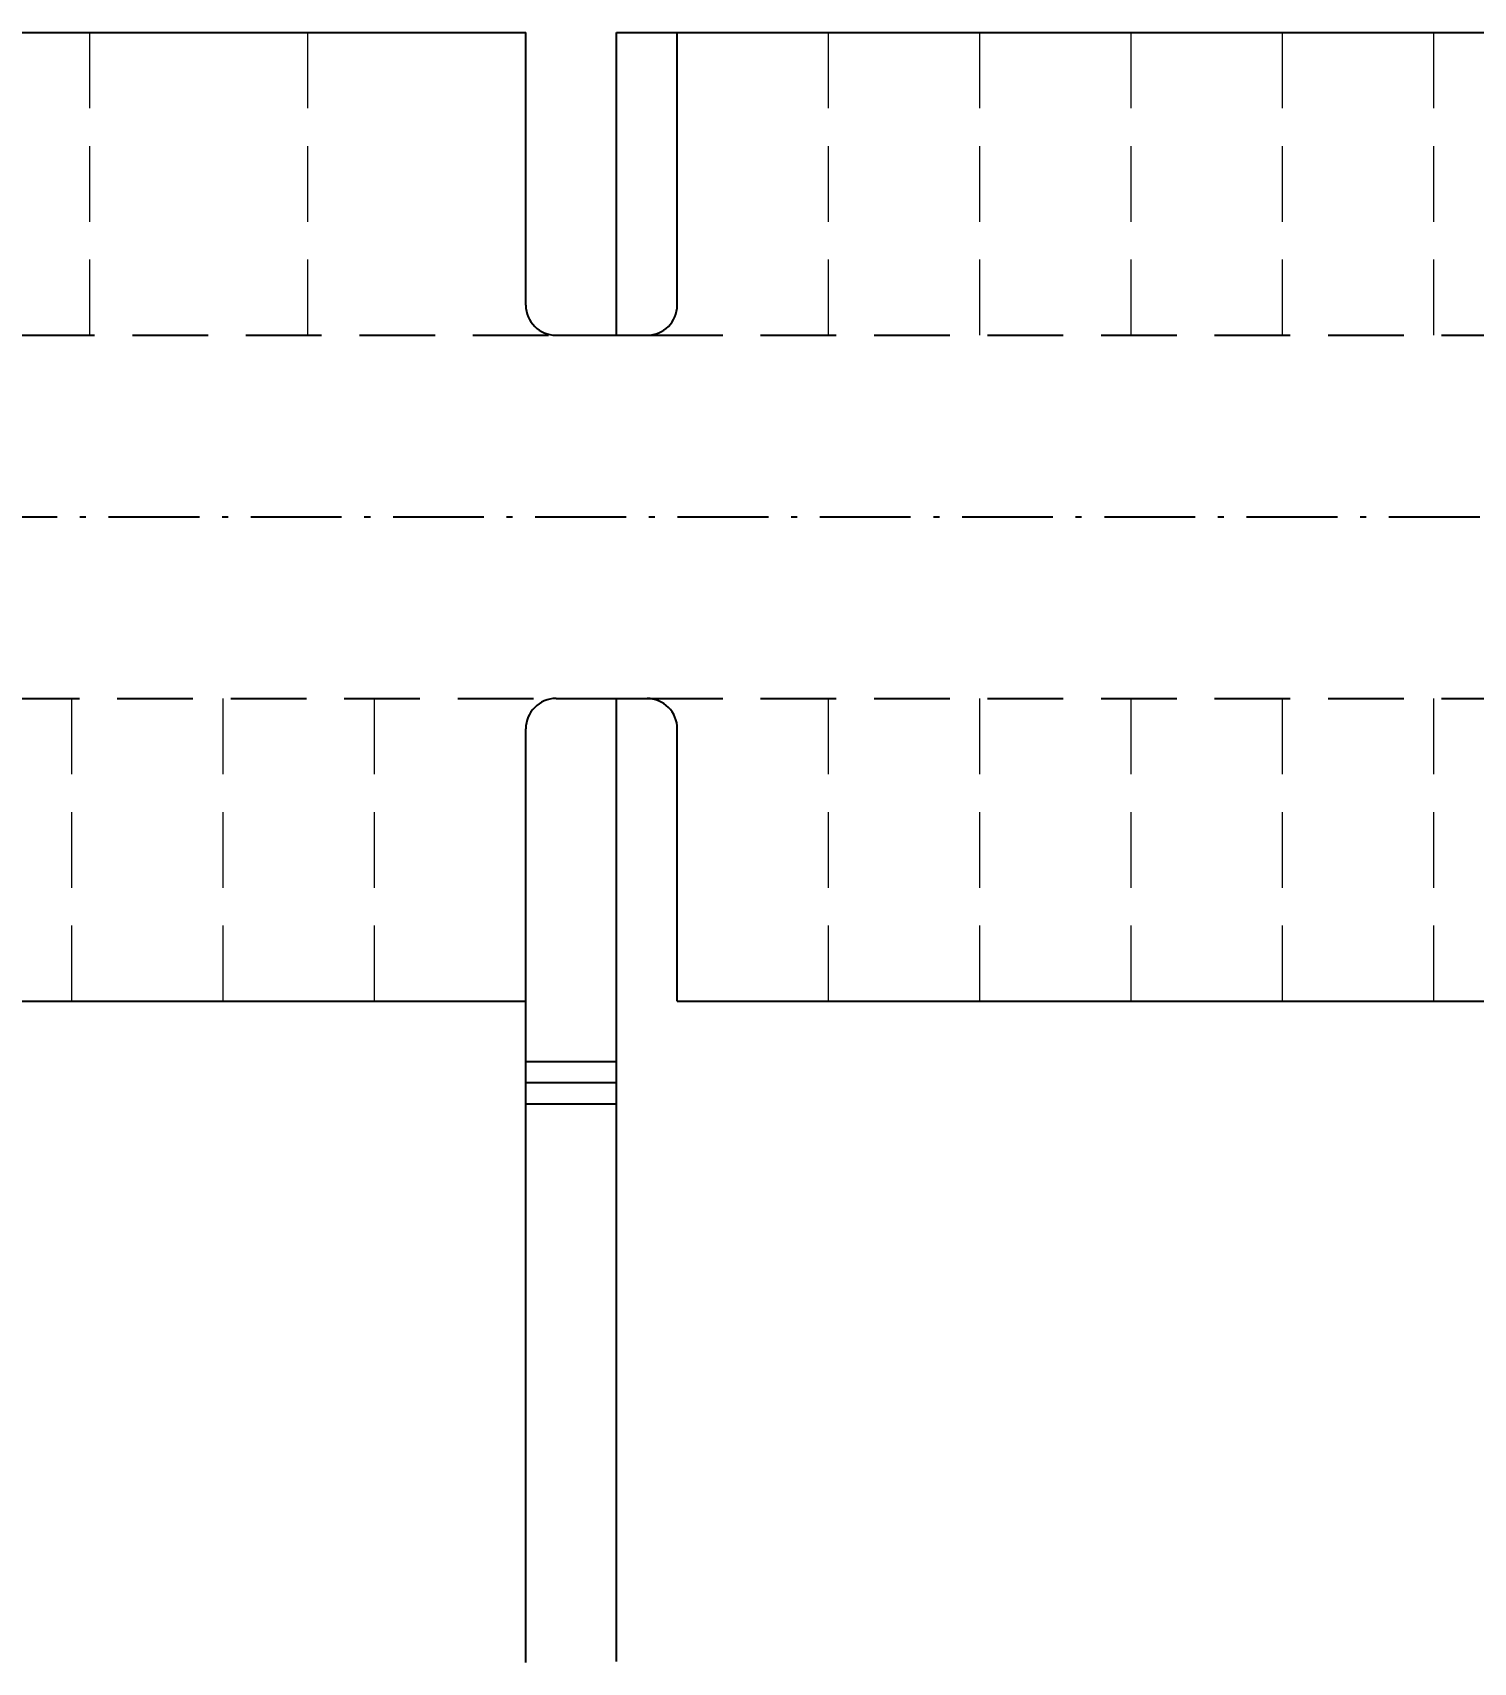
# Model space of a CAD drawing. Extents: x 6529560 to 6558080, y 5579316 to 5588131.
# Drawn here: x 6543575.67 to 6543599.47, y 5579471.68 to 5579498.6 of the extents above; entities that cross this region are included whole.
import ezdxf

# ---------------------------------------------------------------- set-up
doc = ezdxf.new("R2010")
doc.units = 0
doc.header["$MEASUREMENT"] = 0
doc.linetypes.add('DASHED2', pattern=[0.375, 0.25, -0.125])
doc.linetypes.add('DCD Osie', pattern=[9, 6, -1.5, 0, -1.5])
doc.layers.get('0').update_dxf_attribs({"color": 2, "linetype": 'CONTINUOUS', "lineweight": 5})
doc.layers.add('arch_droga', color=1, linetype='CONTINUOUS', lineweight=25)
doc.layers.add('arch_miejsca parkingowe', color=6, linetype='CONTINUOUS', lineweight=15)

# ---------------------------------------------------------------- blocks, each defined once
blk = doc.blocks.new('ZT_z_opisami')
at = {"layer": 'arch_droga', "color": 7}
for p, q in [((6540802.138, 5579421.152), (6540905.638, 5579421.152)), ((6540905.638, 5579416.652), (6540905.638, 5579421.152)), ((6540908.14, 5579421.152), (6540945.64, 5579421.152)), ((6540908.14, 5579416.652), (6540908.14, 5579421.152)), ((6540906.138, 5579416.152), (6540907.138, 5579416.152)), ((6540907.138, 5579416.152), (6540907.64, 5579416.152)), ((6540906.138, 5579410.152), (6540907.138, 5579410.152)), ((6540907.138, 5579410.152), (6540907.64, 5579410.152)), ((6540905.638, 5579405.152), (6540905.638, 5579409.652)), ((6540908.14, 5579405.152), (6540908.14, 5579409.652)), ((6540775.638, 5579405.152), (6540905.638, 5579405.152)), ((6540908.14, 5579405.152), (6540945.64, 5579405.152))]:
    blk.add_line(p, q, dxfattribs=at)
at = {"layer": 'arch_droga', "color": 7, "linetype": 'Continuous'}
for p, q in [((6540907.138, 5579421.152), (6540908.14, 5579421.152)), ((6540907.138, 5579416.152), (6540907.138, 5579421.152)), ((6540907.138, 5579394.244), (6540907.138, 5579410.152)), ((6540905.638, 5579394.23), (6540905.638, 5579405.152)), ((6540907.138, 5579404.152), (6540905.638, 5579404.152)), ((6540907.138, 5579403.802), (6540905.638, 5579403.802)), ((6540907.138, 5579403.452), (6540905.638, 5579403.452))]:
    blk.add_line(p, q, dxfattribs=at)
at = {"layer": 'arch_droga', "color": 7, "linetype": 'DASHED2', "ltscale": 5}
for p, q in [((6540801.638, 5579416.152), (6540906.138, 5579416.152)), ((6540907.64, 5579416.152, -6.54), (6540946.14, 5579416.152, -6.54)), ((6540775.138, 5579410.152), (6540906.138, 5579410.152)), ((6540907.64, 5579410.152), (6540946.14, 5579410.152))]:
    blk.add_line(p, q, dxfattribs=at)
at = {"layer": 'arch_droga', "color": 7, "linetype": 'DCD Osie', "ltscale": 0.25}
blk.add_line((6540774.195, 5579413.152, -6.54), (6540947.64, 5579413.152, -6.54), dxfattribs=at)
at = {"layer": 'arch_droga', "color": 7}
for centre, start, end in [((6540906.138, 5579416.652), 180, 270), ((6540907.64, 5579416.652), 270, 360), ((6540906.138, 5579409.652), 90, 180), ((6540907.64, 5579409.652), 360, 90)]:
    blk.add_arc(centre, 0.5, start, end, dxfattribs=at)
at = {"layer": 'arch_miejsca parkingowe', "color": 7, "linetype": 'DASHED2', "ltscale": 5}
for p, q in [((6540898.438, 5579416.152), (6540898.438, 5579421.152)), ((6540902.038, 5579416.152), (6540902.038, 5579421.152)), ((6540910.64, 5579416.152), (6540910.64, 5579421.152)), ((6540913.14, 5579416.152), (6540913.14, 5579421.152)), ((6540915.64, 5579416.152), (6540915.64, 5579421.152)), ((6540918.14, 5579416.152), (6540918.14, 5579421.152)), ((6540920.64, 5579416.152), (6540920.64, 5579421.152)), ((6540898.138, 5579405.152), (6540898.138, 5579410.152)), ((6540900.638, 5579405.152), (6540900.638, 5579410.152)), ((6540903.138, 5579405.152), (6540903.138, 5579410.152)), ((6540910.64, 5579405.152), (6540910.64, 5579410.152)), ((6540913.14, 5579405.152), (6540913.14, 5579410.152)), ((6540915.64, 5579405.152), (6540915.64, 5579410.152)), ((6540918.14, 5579405.152), (6540918.14, 5579410.152)), ((6540920.64, 5579405.152), (6540920.64, 5579410.152))]:
    blk.add_line(p, q, dxfattribs=at)

msp = doc.modelspace()

# ---------------------------------------------------------------- block references
at = {"color": 4, "rotation": 359.9999223416695}
msp.add_blockref('ZT_z_opisami', (2670.615, 86.312, -1.4022), dxfattribs=at)

doc.saveas('drawing.dxf')
